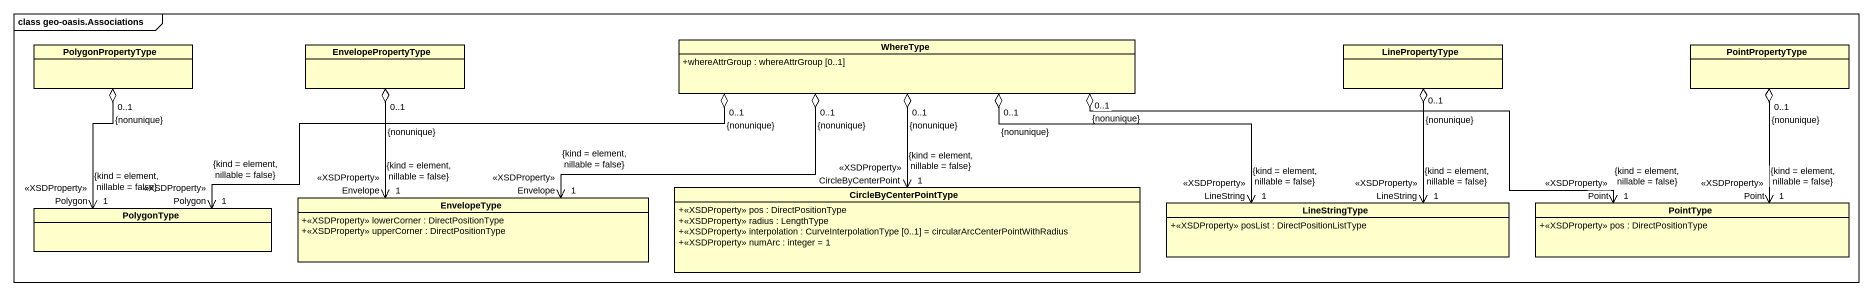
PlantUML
@startuml
mainframe class geo-oasis.Associations
hide circle
hide empty members
skinparam classAttributeIconSize 0
class PolygonPropertyType
class EnvelopePropertyType
class WhereType {
  +whereAttrGroup : whereAttrGroup [0..1]
}
class LinePropertyType
class PointPropertyType
class EnvelopeType {
  +<<XSDProperty>> lowerCorner : DirectPositionType
  +<<XSDProperty>> upperCorner : DirectPositionType
}
class CircleByCenterPointType {
  +<<XSDProperty>> pos : DirectPositionType
  +<<XSDProperty>> radius : LengthType
  +<<XSDProperty>> interpolation : CurveInterpolationType [0..1] = circularArcCenterPointWithRadius
  +<<XSDProperty>> numArc : integer = 1
}
class LineStringType {
  +<<XSDProperty>> posList : DirectPositionListType
}
class PointType {
  +<<XSDProperty>> pos : DirectPositionType
}
class PolygonType
PolygonPropertyType "0..1\n{nonunique}" o--> "Polygon\n<<XSDProperty>>\n1\n{kind = element, nillable = false}" PolygonType
EnvelopePropertyType "0..1\n{nonunique}" o--> "Envelope\n<<XSDProperty>>\n1\n{kind = element, nillable = false}" EnvelopeType
WhereType "0..1\n{nonunique}" o-left-> "Envelope\n<<XSDProperty>>\n1\n{kind = element, nillable = false}" EnvelopeType
WhereType "0..1\n{nonunique}" o--> "CircleByCenterPoint\n<<XSDProperty>>\n1\n{kind = element, nillable = false}" CircleByCenterPointType
WhereType "0..1\n{nonunique}" o-right-> "LineString\n<<XSDProperty>>\n1\n{kind = element, nillable = false}" LineStringType
WhereType "0..1\n{nonunique}" o-right-> "Point\n<<XSDProperty>>\n1\n{kind = element, nillable = false}" PointType
WhereType "0..1\n{nonunique}" o-left-> "Polygon\n<<XSDProperty>>\n1\n{kind = element, nillable = false}" PolygonType
LinePropertyType "0..1\n{nonunique}" o--> "LineString\n<<XSDProperty>>\n1\n{kind = element, nillable = false}" LineStringType
PointPropertyType "0..1\n{nonunique}" o--> "Point\n<<XSDProperty>>\n1\n{kind = element, nillable = false}" PointType
@enduml
